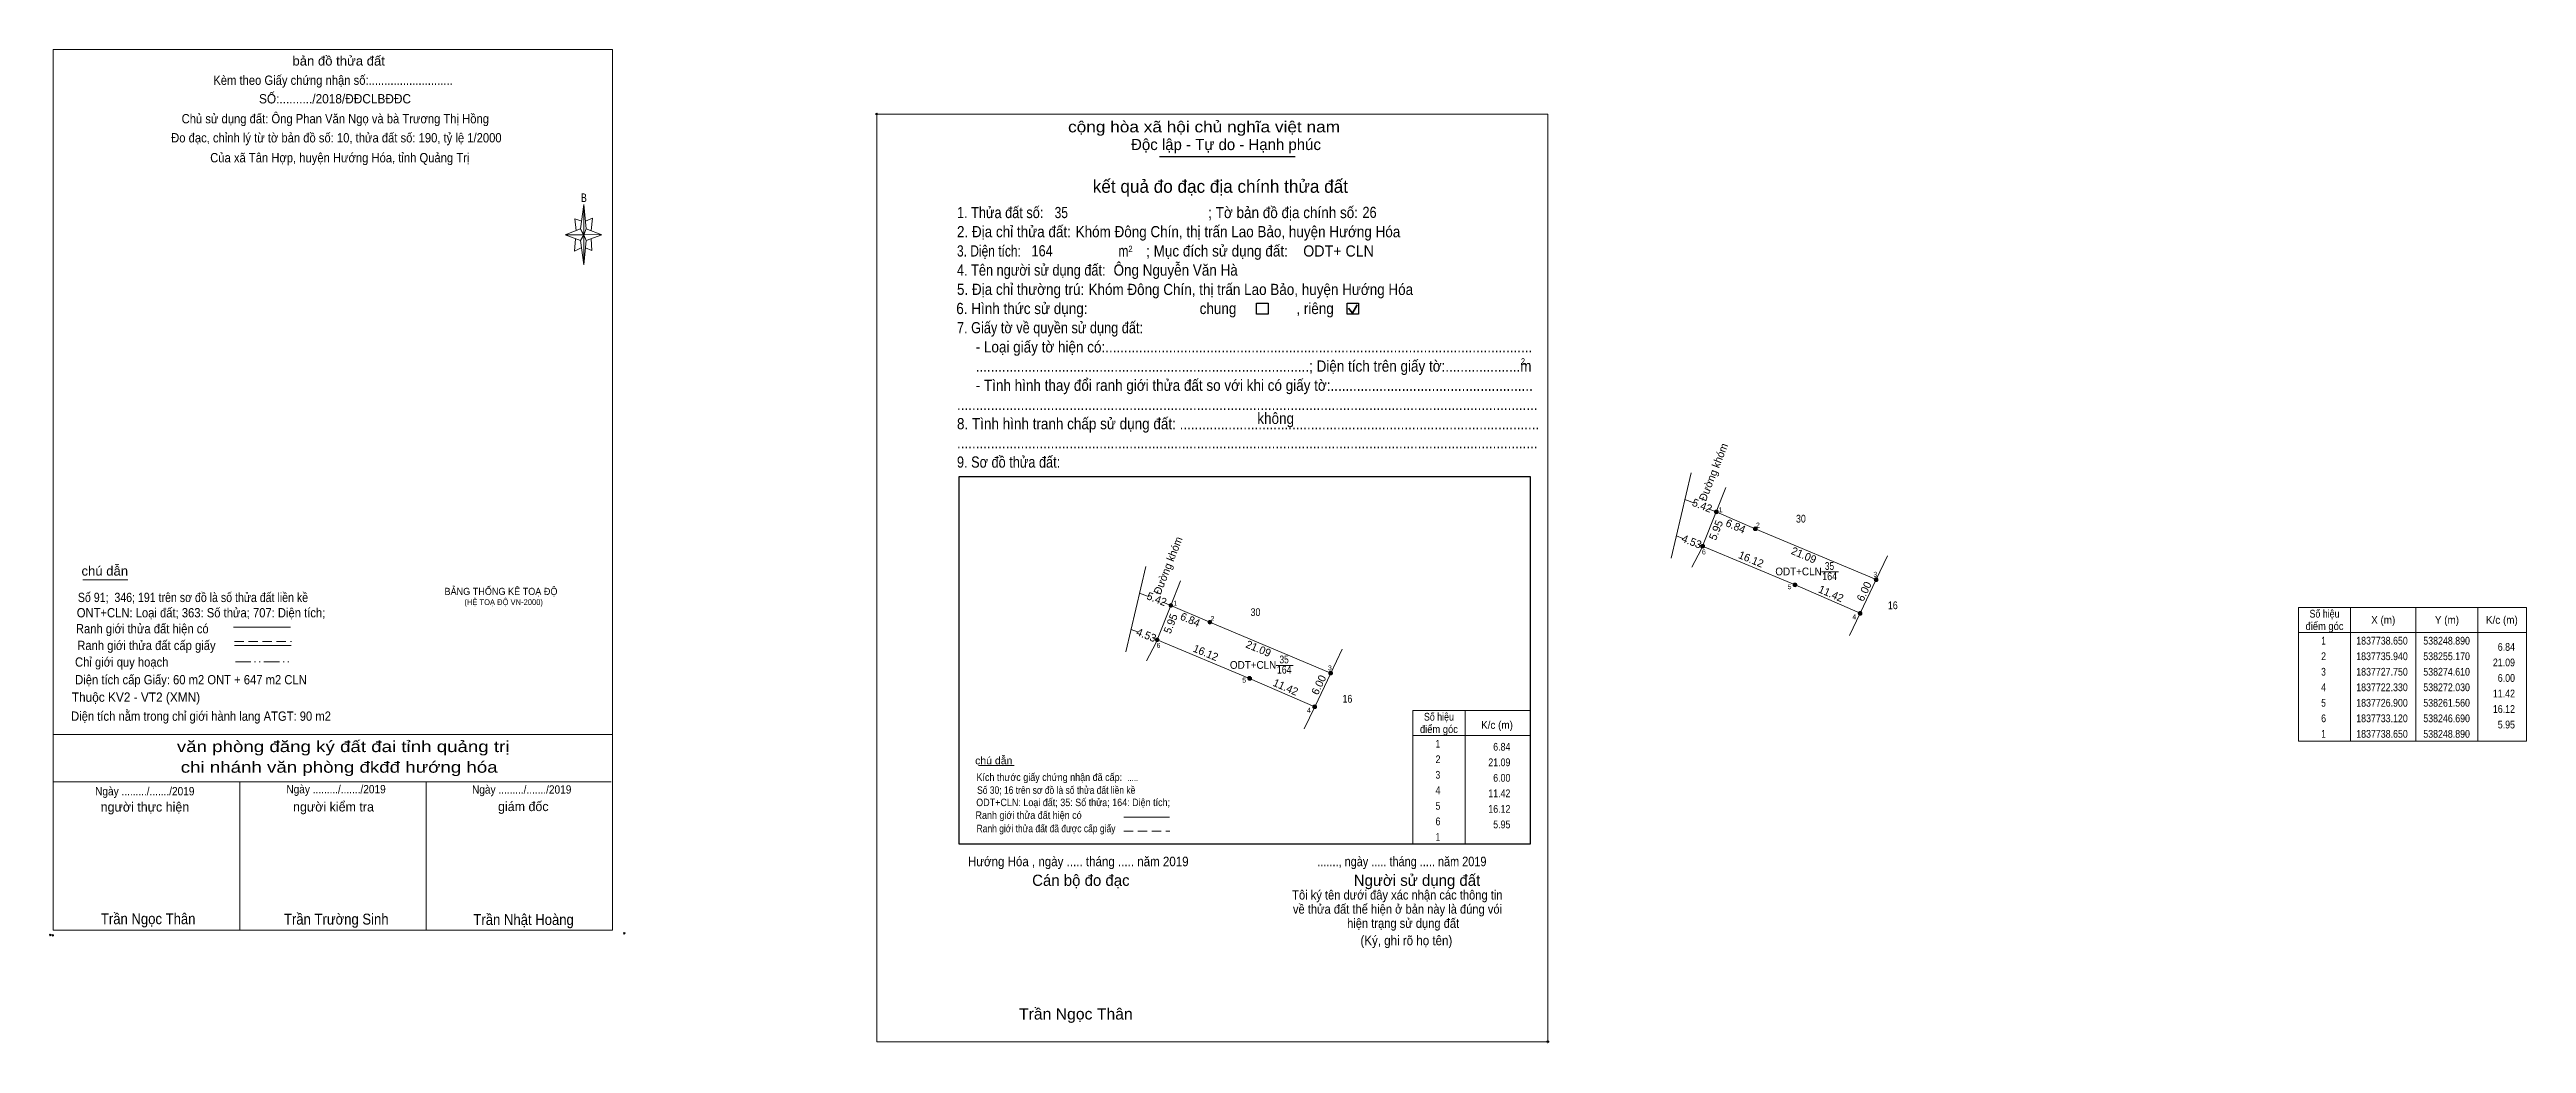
# Model space of a CAD drawing. Header units: metres. Extents: x 537981 to 538379, y 1837653 to 1837813.
import ezdxf
from ezdxf.enums import TextEntityAlignment as Align

# ---------------------------------------------------------------- set-up
doc = ezdxf.new("R2010")
doc.units = ezdxf.units.M
doc.header["$LTSCALE"] = 0.5
doc.header["$PDMODE"] = 32
doc.header["$PDSIZE"] = 0.25
doc.linetypes.add('DASH_DOUBLE_DOT', pattern=[9.2, 5, -1.2, 0.3, -1.2, 0.3, -1.2])
doc.linetypes.add('MEDIUM_DASHED', pattern=[4.5, 3, -1.5])
for name, color, linetype, lineweight in [('1', 7, 'Continuous', 13), ('10', 7, 'Continuous', 13), ('17', 7, 'Continuous', 13), ('2', 7, 'Continuous', 25), ('36', 7, 'Continuous', 13), ('5', 7, 'Continuous', 13), ('6', 7, 'Continuous', 13), ('63', 7, 'Continuous', 13)]:
    doc.layers.add(name, color=color, linetype=linetype, lineweight=lineweight)

msp = doc.modelspace()

# ---------------------------------------------------------------- hatches: boundary and pattern name
at = {"layer": '63'}
for points in [[(538249.19, 1837738.65, 1), (538248.59, 1837738.65, 1)], [(538255.47, 1837735.94, 1), (538254.87, 1837735.94, 1)], [(538246.99, 1837733.12, 1), (538246.39, 1837733.12, 1)], [(538261.86, 1837726.9, 1), (538261.26, 1837726.9, 1)], [(538274.91, 1837727.75, 1), (538274.31, 1837727.75, 1)], [(538161.41, 1837723.6, 1), (538160.81, 1837723.6, 1)], [(538272.33, 1837722.33, 1), (538271.73, 1837722.33, 1)], [(538159.21, 1837718.07, 1), (538158.61, 1837718.07, 1)], [(538167.69, 1837720.89, 1), (538167.09, 1837720.89, 1)], [(538174.08, 1837711.85, 1), (538173.48, 1837711.85, 1)], [(538187.13, 1837712.7, 1), (538186.53, 1837712.7, 1)], [(538184.55, 1837707.28, 1), (538183.95, 1837707.28, 1)]]:
    msp.add_hatch(color=256, dxfattribs=at).paths.add_polyline_path(points)

# ---------------------------------------------------------------- linework, layer by layer
at = {"layer": '1'}
for points in [[(538248.89, 1837738.65), (538255.17, 1837735.94), (538274.61, 1837727.75), (538272.03, 1837722.33), (538261.56, 1837726.9), (538246.69, 1837733.12)], [(538161.11, 1837723.6), (538167.39, 1837720.89), (538186.83, 1837712.7), (538184.25, 1837707.28), (538173.78, 1837711.85), (538158.91, 1837718.07)]]:
    msp.add_lwpolyline(points, close=True, dxfattribs=at)
at = {"layer": '10'}
for p, q in [((538241.64, 1837731.18), (538244.85, 1837744.94)), ((538153.86, 1837716.13), (538157.07, 1837729.89))]:
    msp.add_line(p, q, dxfattribs=at)
at = {"layer": '17'}
for p, q in [((537985.98, 1837727.72), (537993.22, 1837727.72)), ((538130.12, 1837697.84), (538135.91, 1837697.84))]:
    msp.add_line(p, q, dxfattribs=at)
at = {"layer": '2'}
for p, q in [((538159.25, 1837795.87), (538181.09, 1837795.87)), ((538127.01, 1837744.36), (538218.95, 1837744.36)), ((538218.95, 1837744.36), (538218.95, 1837685.17))]:
    msp.add_line(p, q, dxfattribs=at)
at = {"layer": '2', "lineweight": 35}
for p, q in [((538189.72, 1837771.46), (538190.33, 1837770.66)), ((538190.33, 1837770.66), (538191.08, 1837772))]:
    msp.add_line(p, q, dxfattribs=at)
at = {"layer": '2', "lineweight": 13}
msp.add_lwpolyline([(538113.76, 1837802.72), (538221.77, 1837802.72), (538221.77, 1837653.34), (538113.76, 1837653.34)], close=True, dxfattribs=at)
at = {"layer": '2'}
for points in [[(538174.88, 1837772.25), (538176.74, 1837772.25), (538176.74, 1837770.52), (538174.88, 1837770.52)], [(538189.47, 1837772.25), (538191.33, 1837772.25), (538191.33, 1837770.52), (538189.47, 1837770.52)]]:
    msp.add_lwpolyline(points, close=True, dxfattribs=at)
msp.add_lwpolyline([(538218.95, 1837685.17), (538127.01, 1837685.17), (538127.01, 1837744.36)], dxfattribs=at)
for p in [(538113.76, 1837802.72), (538221.77, 1837653.34)]:
    msp.add_point(p, dxfattribs=at)
at = {"layer": '36'}
for p, q in [((538248.89, 1837738.65), (538255.17, 1837735.94)), ((538246.48, 1837732.59), (538244.94, 1837729.75)), ((538274.61, 1837727.75), (538276.43, 1837731.58)), ((538161.11, 1837723.6), (538167.39, 1837720.89)), ((538272.03, 1837722.33), (538270.32, 1837718.75)), ((538158.7, 1837717.54), (538157.16, 1837714.7)), ((538186.83, 1837712.7), (538188.65, 1837716.53)), ((538184.25, 1837707.28), (538182.54, 1837703.7))]:
    msp.add_line(p, q, dxfattribs=at)
for points in [[(538250.44, 1837742.58), (538248.89, 1837738.65), (538246.69, 1837733.12), (538246.48, 1837732.59)], [(538255.17, 1837735.94), (538274.61, 1837727.75), (538272.03, 1837722.33)], [(538246.69, 1837733.12), (538261.56, 1837726.9), (538272.03, 1837722.33)], [(538162.66, 1837727.53), (538161.11, 1837723.6), (538158.91, 1837718.07), (538158.7, 1837717.54)], [(538158.91, 1837718.07), (538173.78, 1837711.85), (538184.25, 1837707.28)], [(538167.39, 1837720.89), (538186.83, 1837712.7), (538184.25, 1837707.28)]]:
    msp.add_lwpolyline(points, dxfattribs=at)
at = {"layer": '5'}
for p, q in [((538066.1, 1837784.25), (538066.6, 1837788.15)), ((538066.1, 1837782.35), (538063.6, 1837783.25)), ((538067, 1837782.35), (538066.6, 1837778.45)), ((538067, 1837784.25), (538069.5, 1837783.25)), ((538067.8, 1837782.65), (538067.9, 1837780.75)), ((538067.9, 1837780.75), (538066.9, 1837781.15)), ((537981.24, 1837702.81), (538071.24, 1837702.81)), ((537981.24, 1837695.21), (538071.04, 1837695.21)), ((537981.24, 1837695.21), (538071.04, 1837695.21)), ((537981.24, 1837695.21), (538071.04, 1837695.21)), ((538011.24, 1837671.31), (538011.24, 1837695.21)), ((538041.24, 1837671.31), (538041.24, 1837695.21))]:
    msp.add_line(p, q, dxfattribs=at)
for points in [[(537981.24, 1837813.11), (538071.24, 1837813.11), (538071.24, 1837671.31), (537981.24, 1837671.31)], [(538066.6, 1837788.15), (538067, 1837784.25), (538066.6, 1837783.25)], [(538066.6, 1837783.25), (538063.6, 1837783.25), (538066.1, 1837784.25), (538067, 1837782.35), (538069.5, 1837783.25), (538066.6, 1837783.35)], [(538066.6, 1837783.25), (538066.6, 1837778.45), (538066.1, 1837782.35)]]:
    msp.add_lwpolyline(points, close=True, dxfattribs=at)
for points in [[(538066.3, 1837785.45), (538065.2, 1837785.85), (538065.4, 1837783.95)], [(538066.9, 1837785.45), (538068, 1837785.95), (538067.8, 1837783.95)], [(538066.6, 1837783.25), (538066.1, 1837784.25), (538063.6, 1837783.25)], [(538065.3, 1837782.65), (538065.1, 1837780.65), (538066.2, 1837781.15)], [(538066.6, 1837783.25), (538067, 1837782.35), (538069.5, 1837783.25)], [(538071.24, 1837671.31), (537981.24, 1837671.31), (537981.24, 1837695.21)]]:
    msp.add_lwpolyline(points, dxfattribs=at)
for p in [(537980.76, 1837670.54), (537981.16, 1837670.47)]:
    msp.add_point(p, dxfattribs=at)
at = {"layer": '6'}
for p, q in [((538010.26, 1837720.09), (538019.4, 1837720.09)), ((538010.4, 1837717.16), (538019.54, 1837717.16)), ((538153.56, 1837689.52), (538160.88, 1837689.52))]:
    msp.add_line(p, q, dxfattribs=at)
at = {"layer": '6', "linetype": 'MEDIUM_DASHED'}
for p, q in [((538010.4, 1837717.78), (538019.6, 1837717.78)), ((538153.56, 1837687.27), (538160.92, 1837687.27))]:
    msp.add_line(p, q, dxfattribs=at)
at = {"layer": '6'}
msp.add_point((538073.14, 1837670.81), dxfattribs=at)
at = {"layer": '63'}
for p, q in [((538243.85, 1837740.64), (538245.38, 1837740.04)), ((538247.59, 1837739.16), (538248.89, 1837738.65)), ((538242.48, 1837734.79), (538243.49, 1837734.39)), ((538245.97, 1837733.41), (538246.69, 1837733.12)), ((538156.07, 1837725.59), (538157.6, 1837724.99)), ((538265.82, 1837728.99), (538268.55, 1837728.99)), ((538159.81, 1837724.11), (538161.11, 1837723.6)), ((538350.98, 1837723.26), (538350.98, 1837701.76)), ((538361.48, 1837723.26), (538361.48, 1837701.76)), ((538371.48, 1837723.26), (538371.48, 1837701.76)), ((538154.7, 1837719.74), (538155.71, 1837719.34)), ((538158.19, 1837718.36), (538158.91, 1837718.07)), ((538342.58, 1837719.26), (538379.28, 1837719.26)), ((538178.04, 1837713.94), (538180.77, 1837713.94)), ((538208.45, 1837706.67), (538208.45, 1837685.17)), ((538218.95, 1837706.67), (538218.95, 1837685.17)), ((538200.05, 1837702.67), (538218.95, 1837702.67))]:
    msp.add_line(p, q, dxfattribs=at)
at = {"layer": '63', "linetype": 'DASH_DOUBLE_DOT'}
msp.add_line((538010.54, 1837714.53), (538019.74, 1837714.53), dxfattribs=at)
at = {"layer": '63'}
msp.add_lwpolyline([(538342.58, 1837723.26), (538379.28, 1837723.26), (538379.28, 1837701.76), (538342.58, 1837701.76)], close=True, dxfattribs=at)
msp.add_lwpolyline([(538218.95, 1837685.17), (538200.05, 1837685.17), (538200.05, 1837706.67), (538218.95, 1837706.67)], dxfattribs=at)
for centre in [(538248.89, 1837738.65), (538255.17, 1837735.94), (538246.69, 1837733.12), (538261.56, 1837726.9), (538274.61, 1837727.75), (538161.11, 1837723.6), (538272.03, 1837722.33), (538158.91, 1837718.07), (538167.39, 1837720.89), (538173.78, 1837711.85), (538186.83, 1837712.7), (538184.25, 1837707.28)]:
    msp.add_circle(centre, 0.3, dxfattribs=at)

# ---------------------------------------------------------------- texts
at = {"layer": '1'}
for s, width, p in [('ODT+CLN', 0.95, (538262.12, 1837728.44)), ('35', 0.8, (538267.11, 1837729.32)), ('164', 0.85, (538267.13, 1837727.67)), ('ODT+CLN', 0.95, (538174.34, 1837713.39)), ('164', 0.85, (538179.35, 1837712.62)), ('35', 0.8, (538179.33, 1837714.27))]:
    msp.add_text(s, height=1.25, dxfattribs=dict(at, width=width)).set_placement(p, align=Align.CENTER)
for s, height, width, p in [('BẢNG THỐNG KÊ TOẠ ĐỘ ', 1.15, 0.95, (538044.2, 1837725.28)), ('(HỆ TOẠ ĐỘ VN-2000)', 0.93, 0.9, (538047.4, 1837723.66))]:
    msp.add_text(s, height=height, dxfattribs=dict(at, width=width)).set_placement(p)
at = {"layer": '2'}
for s, height, width, p in [('cộng hòa xã hội chủ nghĩa việt nam', 1.803, 1.15, (538144.56, 1837799.77)), ('1. Thửa đất số:', 1.803, 0.85, (538126.68, 1837785.96)), ('35', 1.8, 0.8, (538142.4, 1837785.96)), ('; Tờ bản đồ địa chính số:', 1.803, 0.9, (538167.12, 1837785.96)), ('26', 1.8, 0.85, (538191.94, 1837785.99)), ('3. Diện tích:', 1.803, 0.8, (538126.68, 1837779.78)), ('2. Địa chỉ thửa đất:', 1.803, 0.9, (538126.68, 1837782.88)), ('164', 1.8, 0.85, (538138.68, 1837779.8)), ('Khóm Đông Chín, thị trấn Lao Bảo, huyện Hướng Hóa', 1.8, 0.9, (538145.78, 1837782.88)), ('2', 1.03, 0.8, (538154.28, 1837780.5)), ('; Mục đích sử dụng đất:', 1.803, 0.9, (538157.13, 1837779.78)), ('ODT+ CLN', 1.8, 0.95, (538182.41, 1837779.77)), ('4. Tên người sử dụng đất:', 1.803, 0.85, (538126.68, 1837776.7)), ('Ông Nguyễn Văn Hà', 1.8, 0.9, (538151.88, 1837776.7)), ('m', 1.803, 0.8, (538152.66, 1837779.78)), ('5. Địa chỉ thường trú:', 1.803, 0.9, (538126.68, 1837773.6)), ('Khóm Đông Chín, thị trấn Lao Bảo, huyện Hướng Hóa', 1.8, 0.9, (538147.85, 1837773.58)), ('6. Hình thức sử dụng:', 1.803, 0.9, (538126.57, 1837770.51)), ('7. Giấy tờ về quyền sử dụng đất:', 1.803, 0.85, (538126.68, 1837767.42)), ('chung                , riêng', 1.803, 0.9, (538165.74, 1837770.51)), ('     - Loại giấy tờ hiện có:..................................................................................................................', 1.803, 0.9, (538126.68, 1837764.33)), ('     .........................................................................................; Diện tích trên giấy tờ:....................m', 1.803, 0.9, (538126.68, 1837761.24)), ('2', 1.03, 0.8, (538217.44, 1837762.38)), ('     - Tình hình thay đổi ranh giới thửa đất so với khi có giấy tờ:......................................................', 1.803, 0.9, (538126.68, 1837758.15)), ('8. Tình hình tranh chấp sử dụng đất: ................................................................................................', 1.803, 0.9, (538126.68, 1837751.96)), ('...........................................................................................................................................................', 1.803, 0.9, (538126.68, 1837755.06)), ('không', 1.803, 0.9, (538175.02, 1837752.82)), ('9. Sơ đồ thửa đất:', 1.803, 0.85, (538126.68, 1837745.78)), ('...........................................................................................................................................................', 1.803, 0.9, (538126.68, 1837748.88)), ('Hướng Hóa , ngày ..... tháng ..... năm 2019', 1.544, 0.9, (538128.44, 1837681.6)), ('......., ngày ..... tháng ..... năm 2019', 1.544, 0.85, (538184.68, 1837681.6)), ('(Ký, ghi rõ họ tên)', 1.545, 0.9, (538191.62, 1837668.88)), ('Trần Ngọc Thân', 1.804, 1.05, (538136.66, 1837656.92))]:
    msp.add_text(s, height=height, dxfattribs=dict(at, width=width)).set_placement(p)
for s, p in [('Độc lập - Tự do - Hạnh phúc', (538154.7, 1837796.92)), ('Cán bộ đo đạc', (538138.78, 1837678.44)), ('Người sử dụng đất', (538190.54, 1837678.44))]:
    msp.add_text(s, height=1.803, dxfattribs=at).set_placement(p)
for s, height, p in [('kết quả đo đạc địa chính thửa đất', 2.061, (538169.075, 1837790.04)), ('.', 0.5152, (538221.7549, 1837653.06))]:
    msp.add_text(s, height=height, dxfattribs=at).set_placement(p, align=Align.CENTER)
for s, height, width, p in [('.....', 1, 0.95, (538154.965, 1837695.32)), ('Tôi ký tên dưới đây xác nhận các thông tin', 1.489, 0.9, (538197.555, 1837676.24)), ('về thửa đất thể hiện ở bản này là đúng vói', 1.489, 0.9, (538197.58, 1837673.96)), ('hiện trạng sử dụng đất', 1.489, 0.9, (538198.485, 1837671.68))]:
    msp.add_text(s, height=height, dxfattribs=dict(at, width=width)).set_placement(p, align=Align.CENTER)
at = {"layer": '5'}
for s, height, width, p in [('bản đồ thửa đất', 1.5, 1.05, (538027.17, 1837810.53)), ('Kèm theo Giấy chứng nhận số:...........................', 1.5, 0.9, (538026.26, 1837807.42)), ('SỐ:........../2018/ĐĐCLBĐĐC', 1.5, 0.95, (538026.58, 1837804.43)), ('Chủ sử dụng đất: Ông Phan Văn Ngọ và bà Trương Thị Hồng', 1.5, 0.9, (538026.625, 1837801.22)), ('Đo đạc, chỉnh lý từ tờ bản đồ số: 10, thửa đất số: 190, tỷ lệ 1/2000 ', 1.5, 0.9, (538027.05, 1837798.15)), ('Của xã Tân Hợp, huyện Hướng Hóa, tỉnh Quảng Trị', 1.5, 0.9, (538027.35, 1837794.94)), ('B', 1.378, 0.75, (538066.635, 1837788.55)), ('văn phòng đăng ký đất đai tỉnh quảng trị', 1.8, 1.25, (538027.89, 1837699.98)), ('chi nhánh văn phòng đkđđ hướng hóa', 1.8, 1.25, (538027.25, 1837696.66)), ('Ngày ........./......./2019', 1.35, 0.9, (537995.965, 1837693.01)), ('Ngày ........./......./2019', 1.35, 0.9, (538026.745, 1837693.33)), ('Ngày ........./......./2019', 1.35, 0.9, (538056.625, 1837693.28)), ('Trần Ngọc Thân', 1.75, 0.9, (537996.51, 1837672.27)), ('Trần Trường Sinh', 1.75, 0.9, (538026.78, 1837672.21)), ('Trần Nhật Hoàng', 1.75, 0.9, (538056.935, 1837672.14))]:
    msp.add_text(s, height=height, dxfattribs=dict(at, width=width)).set_placement(p, align=Align.CENTER)
for s, p in [('người thực hiện', (537995.99, 1837690.4)), ('người kiểm tra', (538026.335, 1837690.42)), ('giám đốc', (538056.885, 1837690.48))]:
    msp.add_text(s, height=1.5, dxfattribs=at).set_placement(p, align=Align.CENTER)
at = {"layer": '6'}
for s, height, width, p in [('chú dẫn', 1.5, 1.05, (537985.78, 1837728.4)), ('Số 91;  346; 191 trên sơ đồ là số thửa đất liền kề', 1.5, 0.85, (537985.2, 1837724.14)), ('ONT+CLN: Loại đất; 363: Số thửa; 707: Diện tích;', 1.5, 0.9, (537985.02, 1837721.67)), ('Ranh giới thửa đất hiện có ', 1.5, 0.9, (537984.88, 1837719.1)), ('Ranh giới thửa đất cấp giấy', 1.5, 0.9, (537985.1, 1837716.41)), ('Chỉ giới quy hoạch', 1.5, 0.9, (537984.74, 1837713.73)), ('Thuộc KV2 - VT2 (XMN)', 1.5, 0.95, (537984.22, 1837708.08)), ('Diện tích cấp Giấy: 60 m2 ONT + 647 m2 CLN', 1.5, 0.9, (537984.76, 1837710.89)), ('Diện tích nằm trong chỉ giới hành lang ATGT: 90 m2', 1.5, 0.9, (537984.1, 1837705.02)), ('chú dẫn', 1.2, 1.05, (538129.6, 1837698.02)), ('Kích thước giấy chứng nhận đã cấp:', 1.2, 0.9, (538129.82, 1837695.34)), ('Số 30; 16 trên sơ đồ là số thửa đất liền kề', 1.2, 0.85, (538129.92, 1837693.26)), ('Ranh giới thửa đất hiện có ', 1.2, 0.9, (538129.66, 1837689.23)), ('ODT+CLN: Loại đất; 35: Số thửa; 164: Diện tích;', 1.2, 0.9, (538129.78, 1837691.28)), ('Ranh giới thửa đất đã được cấp giấy', 1.2, 0.85, (538129.84, 1837687.08))]:
    msp.add_text(s, height=height, dxfattribs=dict(at, width=width)).set_placement(p)
at = {"layer": '63'}
for s, rotation, p in [('Đường khóm', 68.476, (538249.0087, 1837744.8357)), ('5.42', 338.454, (538246.3905, 1837739.0957)), ('Đường khóm', 68.476, (538161.2287, 1837729.7857)), ('4.53', 338.363, (538244.7046, 1837733.3032)), ('5.95', 68.306, (538249.4223, 1837735.494)), ('6.84', 336.658, (538251.7574, 1837735.7766)), ('16.12', 337.301, (538254.2538, 1837730.4595)), ('21.09', 337.154, (538262.7373, 1837731.1164)), ('5.42', 338.454, (538158.6105, 1837724.0457)), ('11.42', 336.419, (538267.11, 1837724.9163)), ('6.00', 64.545, (538273.2413, 1837725.5864)), ('5.95', 68.306, (538161.6423, 1837720.444)), ('6.84', 336.658, (538163.9774, 1837720.7266)), ('4.53', 338.363, (538156.9246, 1837718.2532)), ('21.09', 337.154, (538174.9573, 1837716.0664)), ('16.12', 337.301, (538166.4739, 1837715.4094)), ('11.42', 336.419, (538179.33, 1837709.8663)), ('6.00', 64.545, (538185.4613, 1837710.5364))]:
    msp.add_text(s, height=1.25, rotation=rotation, dxfattribs=at).set_placement(p, align=Align.CENTER)
for s, height, width, p in [(' 1', 0.8, 0.9, (538249.9, 1837738.6)), (' 2', 0.8, 0.9, (538255.9, 1837736.13)), (' 6', 0.8, 0.9, (538247.2, 1837731.81)), (' 5', 0.8, 0.9, (538260.99, 1837726.21)), (' 3', 0.8, 0.95, (538274.79, 1837728.2)), (' 1', 0.8, 0.9, (538162.12, 1837723.55)), (' 2', 0.8, 0.9, (538168.12, 1837721.08)), (' 4', 0.8, 0.95, (538271.4, 1837721.36)), (' 6', 0.8, 0.9, (538159.42, 1837716.76)), (' 3', 0.8, 0.95, (538187.01, 1837713.15)), ('21.09', 1.25, 0.85, (538377.43, 1837713.79)), ('6.84', 1.25, 0.85, (538377.43, 1837716.29)), (' 5', 0.8, 0.9, (538173.21, 1837711.16)), ('11.42', 1.25, 0.85, (538377.43, 1837708.79)), ('6.00', 1.25, 0.85, (538377.43, 1837711.29)), (' 4', 0.8, 0.95, (538183.62, 1837706.31)), ('16.12', 1.25, 0.85, (538377.43, 1837706.29)), ('5.95', 1.25, 0.85, (538377.43, 1837703.79)), ('21.09', 1.25, 0.85, (538215.75, 1837697.71)), ('6.84', 1.25, 0.85, (538215.75, 1837700.21)), ('11.42', 1.25, 0.85, (538215.75, 1837692.71)), ('6.00', 1.25, 0.85, (538215.75, 1837695.21)), ('16.12', 1.25, 0.85, (538215.75, 1837690.21)), ('5.95', 1.25, 0.85, (538215.75, 1837687.71))]:
    msp.add_text(s, height=height, dxfattribs=dict(at, width=width)).set_placement(p, align=Align.RIGHT)
for s, width, p in [('30', 0.85, (538262.505, 1837736.94)), ('30', 0.85, (538174.725, 1837721.89)), ('16', 0.85, (538277.3, 1837722.99)), ('Số hiệu', 0.85, (538346.78, 1837721.64)), ('X (m)', 0.95, (538356.23, 1837720.64)), ('Y (m)', 0.95, (538366.485, 1837720.64)), ('K/c (m)', 0.95, (538375.325, 1837720.64)), ('điểm góc', 0.9, (538346.78, 1837719.64)), (' 1', 0.75, (538346.43, 1837717.29)), ('1837738.650', 0.85, (538356.03, 1837717.29)), ('538248.890', 0.85, (538366.43, 1837717.29)), (' 2', 0.85, (538346.435, 1837714.79)), ('1837735.940', 0.85, (538356.03, 1837714.79)), ('538255.170', 0.85, (538366.43, 1837714.79)), (' 4', 0.85, (538346.43, 1837709.79)), (' 3', 0.8, (538346.425, 1837712.29)), ('1837727.750', 0.85, (538356.03, 1837712.29)), ('1837722.330', 0.85, (538356.03, 1837709.79)), ('538274.610', 0.85, (538366.43, 1837712.29)), ('538272.030', 0.85, (538366.43, 1837709.79)), ('16', 0.85, (538189.52, 1837707.94)), ('Số hiệu', 0.85, (538204.25, 1837705.05)), (' 5', 0.8, (538346.435, 1837707.29)), (' 6', 0.85, (538346.435, 1837704.79)), ('1837726.900', 0.85, (538356.03, 1837707.29)), ('1837733.120', 0.85, (538356.03, 1837704.79)), ('538261.560', 0.85, (538366.43, 1837707.29)), ('538246.690', 0.85, (538366.43, 1837704.79)), ('điểm góc', 0.9, (538204.25, 1837703.05)), (' 1', 0.75, (538203.9, 1837700.7)), ('K/c (m)', 0.95, (538213.595, 1837703.73)), (' 1', 0.75, (538346.43, 1837702.29)), ('1837738.650', 0.85, (538356.03, 1837702.29)), ('538248.890', 0.85, (538366.43, 1837702.29)), (' 2', 0.85, (538203.905, 1837698.2)), (' 4', 0.85, (538203.9, 1837693.2)), (' 3', 0.8, (538203.895, 1837695.7)), (' 5', 0.8, (538203.905, 1837690.7)), (' 6', 0.85, (538203.905, 1837688.2)), (' 1', 0.75, (538203.9, 1837685.7))]:
    msp.add_text(s, height=1.25, dxfattribs=dict(at, width=width)).set_placement(p, align=Align.CENTER)

doc.saveas('drawing.dxf')
